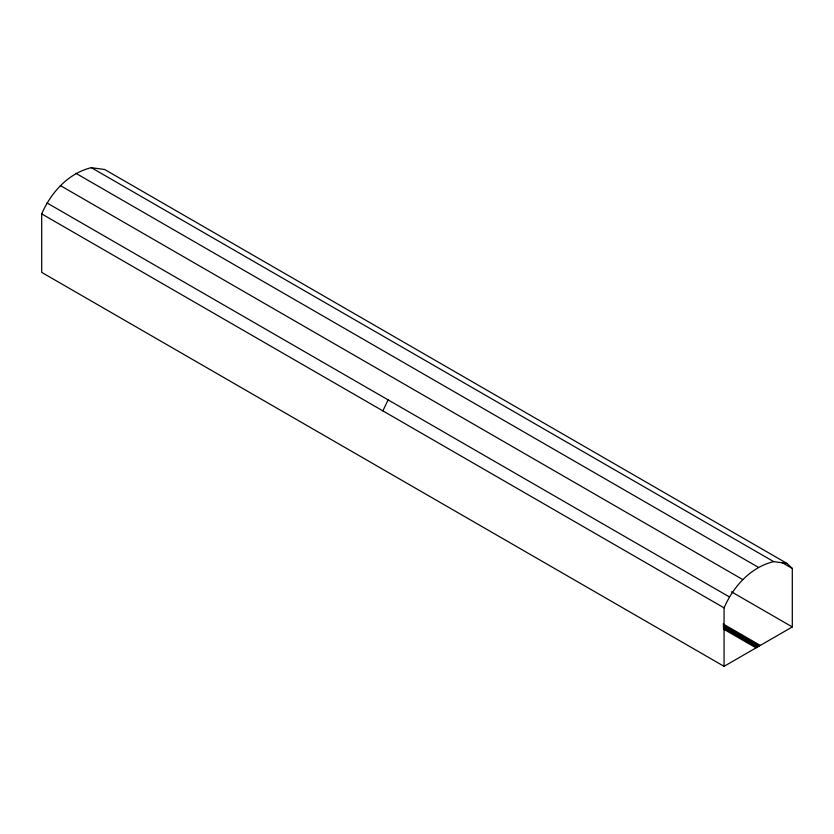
<?xml version="1.0" encoding="UTF-8"?>
<svg xmlns="http://www.w3.org/2000/svg" width="834" height="834" viewBox="0 0 834 834"><rect width="100%" height="100%" fill="white"/><g stroke="black" fill="none" stroke-linecap="round" stroke-linejoin="round"><path stroke-width="1.25" d="M41.7 213.9C50.884 192.685 68.19 173.243 91.323 167.665L104.719 169.521L787.087 563.482L792.3 568.465L792.3 626.939L724.068 666.335L41.7 272.384L41.7 213.9L724.068 607.861L724.068 666.335M382.879 410.881L388.102 399.872M724.068 607.861C733.242 586.646 750.548 567.203 773.681 561.616L787.087 563.482M782.146 562.606L792.3 568.465M91.323 167.665L773.681 561.616M75.821 173.263L758.179 567.214M60.319 185.555L742.677 579.515M731.491 591.838L792.3 626.939M46.913 202.891L729.281 596.852M723.151 623.957L760.316 645.412M723.214 625.219L759.253 646.027M723.276 626.49L758.179 646.642M723.339 627.752L757.116 647.257M723.391 629.024L756.052 647.872"/></g></svg>
